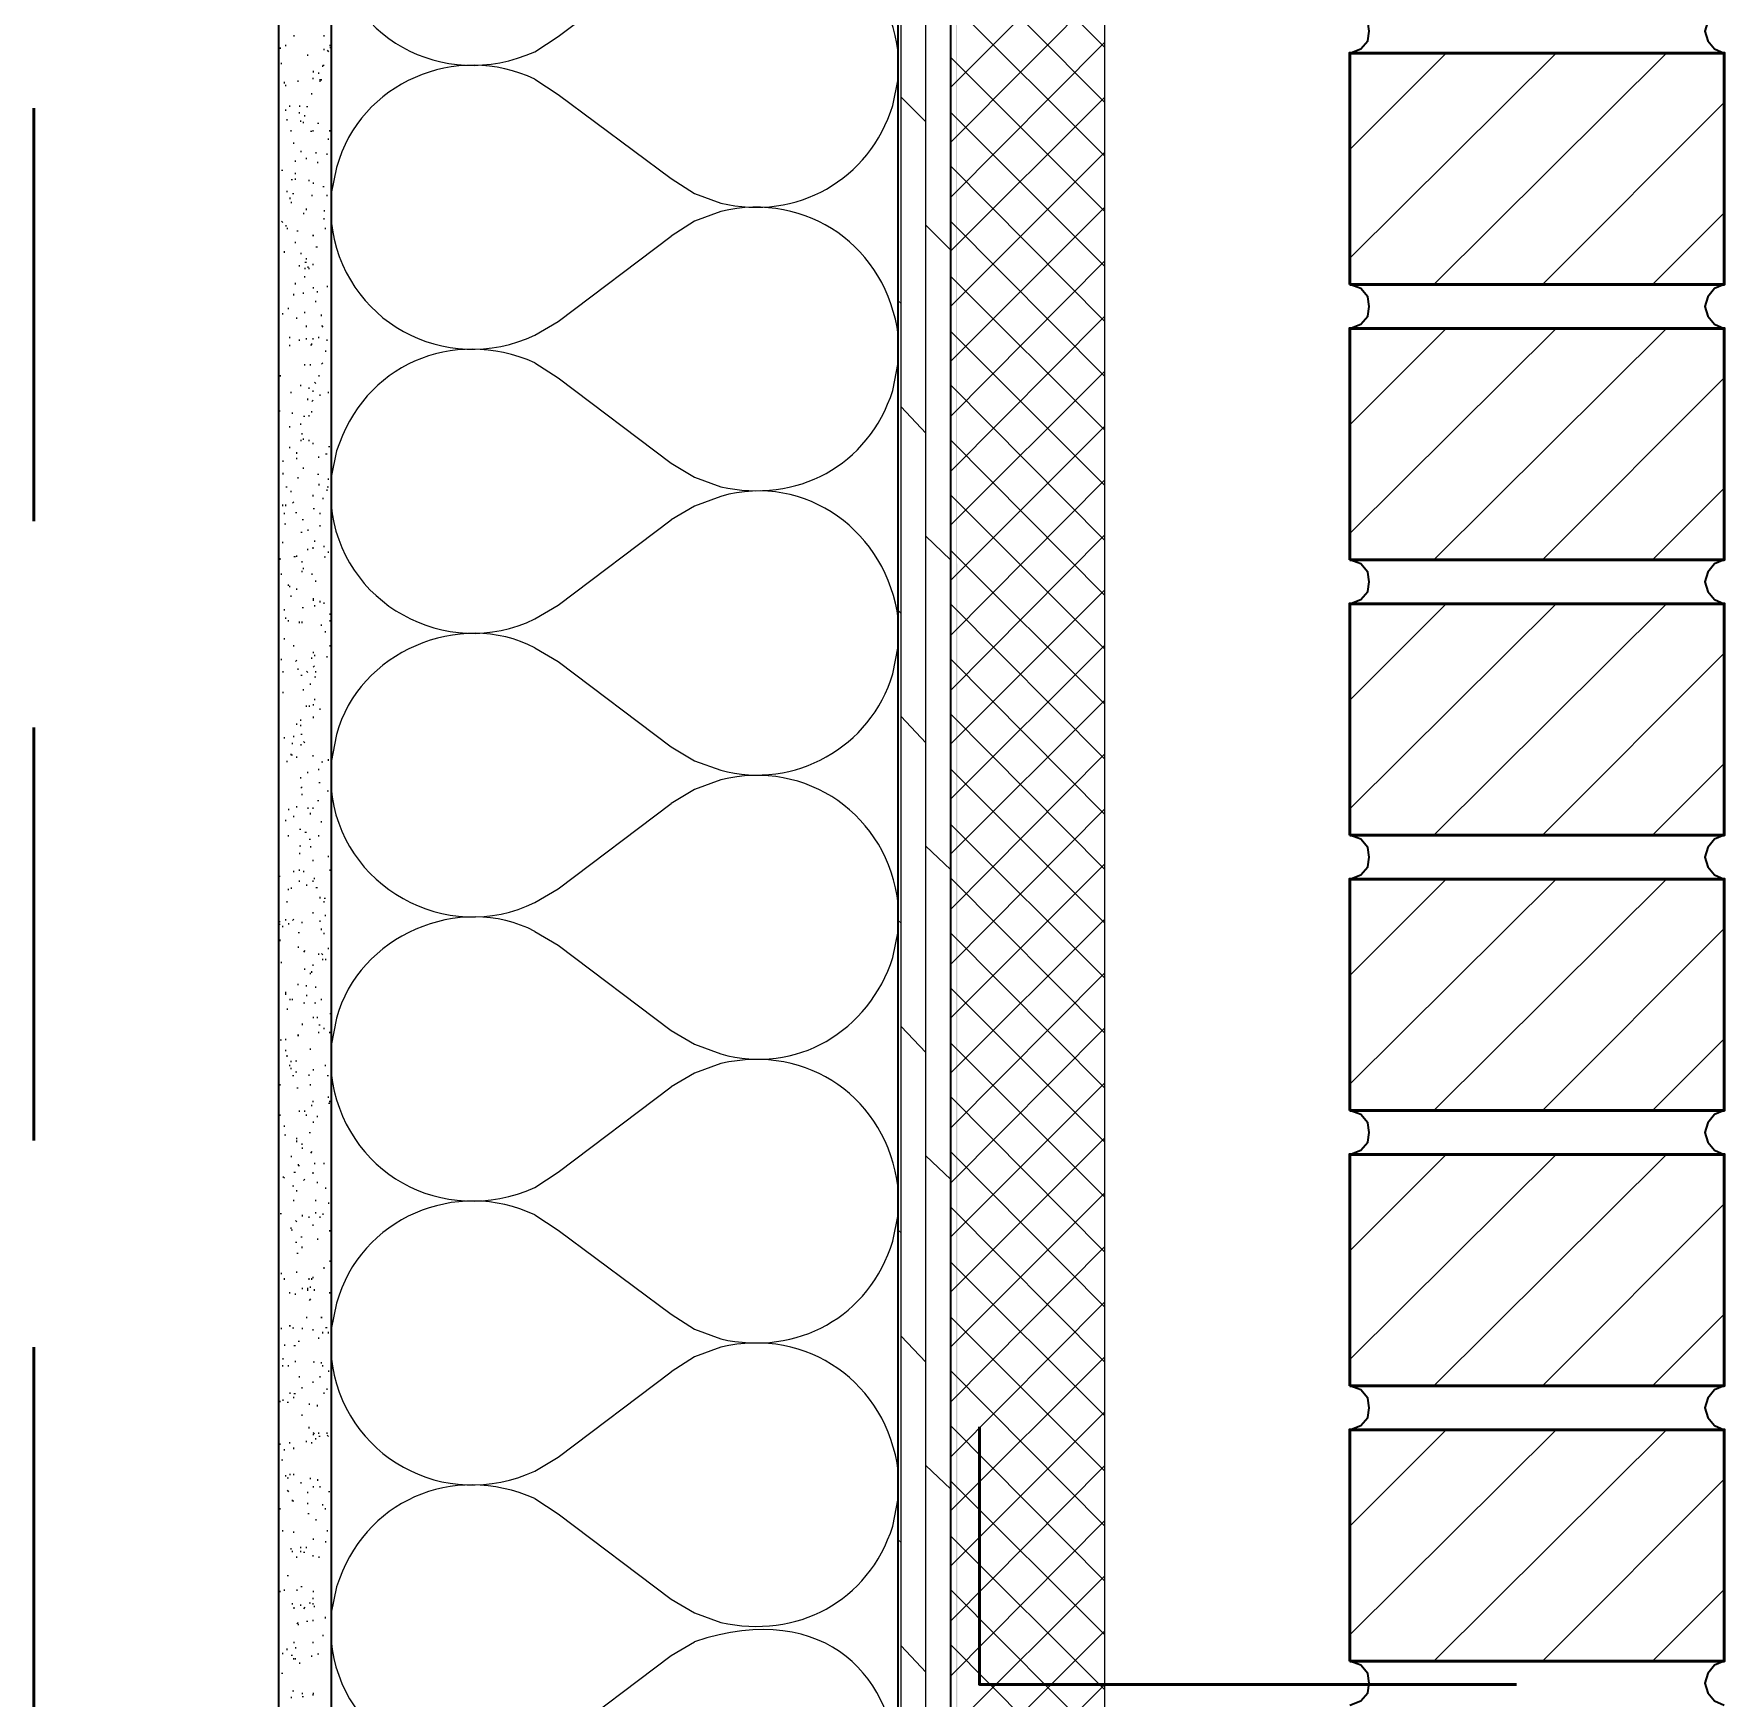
# Model space of a CAD drawing. Header units: inches. Extents: x 5 to 516, y -193 to 129.
# Drawn here: x 20.626 to 21.99, y -189.557 to -188.214 of the extents above; entities that cross this region are included whole.
import ezdxf

# ---------------------------------------------------------------- set-up
doc = ezdxf.new("R2010")
doc.units = ezdxf.units.IN
doc.header["$MEASUREMENT"] = 0
doc.layers.add('PDF7_Geometry', color=7, linetype='Continuous')
doc.layers.add('PDF7_Solid Fills', color=7, linetype='Continuous')

msp = doc.modelspace()

# ---------------------------------------------------------------- linework, layer by layer
at = {"layer": 'PDF7_Geometry', "lineweight": 35}
for points in [[(21.3235494, -190.8957844), (21.3235494, -184.8946728), (21.3657717, -184.8946728), (21.3657717, -190.8957844)], [(20.8235494, -190.8535622), (20.8235494, -184.9157836), (20.8657716, -184.9157836), (20.8657716, -190.8535622)]]:
    msp.add_lwpolyline(points, close=True, dxfattribs=at)
at = {"layer": 'PDF7_Geometry', "lineweight": 15}
for points in [[(21.3257738, -190.8957844), (21.3257738, -184.8946728)], [(21.3457707, -190.8957844), (21.3457707, -184.8946728)], [(21.4902161, -188.2246732), (21.3657717, -188.0991176)], [(21.3657722, -188.2568953), (21.4902167, -188.1324508)], [(21.0302179, -188.2280065), (21.0491068, -188.2157843), (21.1402179, -188.1468954)], [(21.4902161, -188.2691175), (21.3657717, -188.143562)], [(21.3657722, -188.3013396), (21.4902167, -188.175784)], [(21.4902161, -188.3124508), (21.3657717, -188.1880064)], [(20.8246616, -188.2246732), (20.8246616, -188.2257843)], [(20.8291058, -188.2235616), (20.8291058, -188.2224505)], [(20.8357745, -188.214673), (20.8357745, -188.2157842)], [(20.8602157, -188.2157841), (20.8602157, -188.214673)], [(20.86466, -188.2224505), (20.86466, -188.2235616)], [(20.86466, -188.2246732), (20.8657711, -188.2246732)], [(21.3657722, -188.3457845), (21.4902167, -188.2202289)], [(20.8257738, -188.2380066), (20.8257738, -188.2368955)], [(20.8468829, -188.2313402), (20.8468829, -188.2302291)], [(20.8602157, -188.2268953), (20.8602157, -188.2257842)], [(20.8624401, -188.2268953), (20.8635512, -188.2280065)], [(21.3191068, -188.2713395), (21.3235512, -188.2502284), (21.3235512, -188.2280062)], [(21.4902161, -188.3568951), (21.3657717, -188.2324507)], [(21.6879972, -188.3068949), (21.7657749, -188.2291171)], [(21.6879972, -188.3946731), (21.8546638, -188.2291175)], [(21.7557733, -188.4157839), (21.9435511, -188.2291172)], [(20.8279937, -188.2535621), (20.8279937, -188.2524509)], [(20.8391066, -188.252451), (20.8391066, -188.2513399)], [(20.8513272, -188.2435619), (20.8513272, -188.244673)], [(20.8513272, -188.2502283), (20.8513272, -188.2491172)], [(20.8557714, -188.245784), (20.8557714, -188.2446729)], [(20.8568836, -188.2513394), (20.8568836, -188.2502282)], [(20.8568836, -188.252451), (20.8568836, -188.2513399)], [(20.8579958, -188.2513394), (20.8579958, -188.2502282)], [(20.8602157, -188.2391176), (20.8591046, -188.2391176)], [(20.859108, -188.2402287), (20.859108, -188.2391176)], [(21.0302179, -188.2502284), (21.0491068, -188.2624506), (21.1402179, -188.3302284), (21.1591068, -188.3424507), (21.1802179, -188.3502284)], [(20.8291058, -188.2557842), (20.8291058, -188.2546731)], [(20.8502195, -188.2624511), (20.8502195, -188.26134)], [(21.3457707, -188.284673), (21.3257707, -188.264673)], [(21.3657722, -188.3891172), (21.4902167, -188.2646727)], [(20.8291058, -188.2757839), (20.8291058, -188.2746728)], [(20.8324379, -188.2724507), (20.8324379, -188.2713396)], [(20.8402188, -188.2713397), (20.8402188, -188.2724508)], [(20.8402188, -188.2780061), (20.8402188, -188.276895)], [(20.844663, -188.2802288), (20.844663, -188.2791177)], [(20.8468829, -188.2724507), (20.8457718, -188.2724507)], [(21.4902161, -188.40134), (21.3657717, -188.2768956)], [(21.8435509, -188.4157839), (21.9902176, -188.2691172)], [(20.830218, -188.283562), (20.830218, -188.2824509)], [(20.8335501, -188.2924511), (20.8335501, -188.2913399)], [(20.8413264, -188.284673), (20.8413264, -188.2835619)], [(20.8435508, -188.2857841), (20.8435508, -188.284673)], [(20.8502195, -188.2924511), (20.8491084, -188.2924511)], [(20.8513272, -188.2924511), (20.8513272, -188.2913399)], [(20.8546638, -188.2857841), (20.8557749, -188.2857841)], [(20.86466, -188.2924511), (20.86466, -188.2913399)], [(20.8357745, -188.3024507), (20.8357745, -188.3013395)], [(20.8635523, -188.2991175), (20.8635523, -188.2980063)], [(20.8368822, -188.3168956), (20.8368822, -188.3157845)], [(20.8413264, -188.3080065), (20.8413264, -188.3091177)], [(20.8457707, -188.3146735), (20.8457707, -188.3135624)], [(20.8535516, -188.3091176), (20.8535516, -188.3102287)], [(20.8546638, -188.3168956), (20.8546638, -188.3180068)], [(20.8624401, -188.3113397), (20.8624401, -188.3102286)], [(21.4902161, -188.4457838), (21.3657717, -188.3202283)], [(21.3657722, -188.4335621), (21.4902167, -188.3091176)], [(20.8257738, -188.323562), (20.8268849, -188.323562)], [(20.8346623, -188.3313395), (20.8335512, -188.3313395)], [(20.8368822, -188.3268952), (20.8368822, -188.3257841)], [(20.8368822, -188.3313395), (20.8368822, -188.3302284)], [(20.8479951, -188.3324506), (20.8479951, -188.3313395)], [(20.8513272, -188.3335616), (20.8513272, -188.3346727)], [(20.8702179, -188.3213395), (20.8657734, -188.3424507), (20.8657734, -188.3646729)], [(20.830218, -188.3413397), (20.830218, -188.3402285)], [(20.8324379, -188.3457845), (20.8324379, -188.3468956)], [(20.8346623, -188.3424513), (20.8357734, -188.3424513)], [(20.8502195, -188.3435624), (20.8502195, -188.3446735)], [(20.859108, -188.3368954), (20.8602191, -188.3368954)], [(20.8624401, -188.3446734), (20.8624401, -188.3435623)], [(20.8335501, -188.3491177), (20.8335501, -188.3502288)], [(20.8435508, -188.3580062), (20.8435508, -188.3591173)], [(20.8457707, -188.3557841), (20.8457707, -188.354673)], [(20.8602157, -188.3557841), (20.8602157, -188.3568952)], [(21.1802179, -188.3568954), (21.1591068, -188.3646731), (21.1402179, -188.3768954)], [(21.3657722, -188.4780064), (21.4902167, -188.353562)], [(21.9324407, -188.4157839), (21.9902185, -188.3580061)], [(20.8257738, -188.3646732), (20.8268849, -188.3657843)], [(20.8291058, -188.3680064), (20.8291058, -188.3691175)], [(20.830218, -188.3702291), (20.830218, -188.3713402)], [(20.8379944, -188.3724512), (20.8391055, -188.3724512)], [(20.8602157, -188.3635621), (20.8602157, -188.362451)], [(20.8613279, -188.3713401), (20.8613279, -188.370229)], [(21.3657722, -188.3880061), (21.3457722, -188.3680061)], [(21.4902161, -188.4902287), (21.3657717, -188.3646732)], [(20.8279937, -188.3902283), (20.8279937, -188.3891171)], [(20.8368822, -188.3824508), (20.8368822, -188.3813397)], [(20.8513272, -188.3757844), (20.8513272, -188.3768955)], [(20.8513272, -188.3768955), (20.8513272, -188.3757844)], [(20.8546638, -188.385784), (20.8535526, -188.385784)], [(21.0302179, -188.4568951), (21.0491068, -188.445784), (21.1402179, -188.3768951)], [(20.8402188, -188.40134), (20.8402188, -188.4002289)], [(20.8413264, -188.3902283), (20.8413264, -188.3913394)], [(20.8457707, -188.3980068), (20.8446596, -188.3980068)], [(20.844663, -188.4024511), (20.844663, -188.4035622)], [(20.8457707, -188.3957842), (20.8457707, -188.394673)], [(20.8468829, -188.40134), (20.8468829, -188.4024512)], [(20.8479951, -188.4035622), (20.8479951, -188.4024511)], [(20.8513272, -188.400229), (20.8513272, -188.3991179)], [(21.3657722, -188.5224508), (21.4902167, -188.3968952)], [(20.8368822, -188.4157839), (20.8368822, -188.4146728)], [(20.844663, -188.4102286), (20.844663, -188.4091175)], [(21.4902161, -188.533562), (21.3657717, -188.4091175)], [(20.8357745, -188.424673), (20.8357745, -188.4235619)], [(20.8435508, -188.4235619), (20.8435508, -188.4224508)], [(20.8513272, -188.418006), (20.8513272, -188.4191171)], [(20.8535516, -188.4302289), (20.8535516, -188.4291178)], [(20.8546638, -188.4224509), (20.8546638, -188.4213398)], [(20.8624401, -188.416895), (20.8624401, -188.4180061)], [(21.3257738, -188.43134), (21.3235516, -188.4291177)], [(20.826886, -188.4402285), (20.826886, -188.4391174)], [(20.8313302, -188.4357842), (20.8313302, -188.4346731)], [(20.8379944, -188.4435617), (20.8379944, -188.4424506)], [(20.844663, -188.4391174), (20.844663, -188.4380063)], [(20.8579958, -188.4413396), (20.8579958, -188.4402284)], [(21.3657722, -188.5668957), (21.4902167, -188.4413401)], [(20.8457707, -188.4502286), (20.8457707, -188.4491175)], [(20.8579958, -188.4491176), (20.8591069, -188.4502287)], [(21.3191068, -188.5013398), (21.3235512, -188.4791176), (21.3235512, -188.4568954)], [(21.4902161, -188.5780063), (21.3657717, -188.4535619)], [(21.6879972, -188.5291172), (21.7657749, -188.4513394)], [(21.6879972, -188.6168953), (21.8546638, -188.4513398)], [(21.7557733, -188.6380061), (21.9435511, -188.4513395)], [(20.8324379, -188.4591177), (20.8324379, -188.4580066)], [(20.8324379, -188.4657841), (20.8324379, -188.464673)], [(20.8402188, -188.4613399), (20.8402188, -188.4602288)], [(20.8457707, -188.4602288), (20.8457707, -188.4591177)], [(20.8491084, -188.4646731), (20.8502195, -188.4646731), (20.8502195, -188.463562)], [(20.8513272, -188.4602288), (20.8513272, -188.4591177)], [(20.8557714, -188.4591177), (20.8557714, -188.4580066)], [(20.8613279, -188.4691173), (20.8613279, -188.4702284)], [(20.8624401, -188.4613399), (20.8624401, -188.4602288)], [(20.844663, -188.4813402), (20.844663, -188.4802291)], [(20.8491073, -188.4813402), (20.8491073, -188.4802291)], [(20.859108, -188.4791175), (20.8579969, -188.4802286)], [(21.0302179, -188.4791176), (21.0491068, -188.4913398), (21.1402179, -188.5602287), (21.1591068, -188.5713398), (21.1802179, -188.5791176)], [(20.8246616, -188.4891177), (20.8246616, -188.4902288)], [(20.8413264, -188.4980062), (20.8413264, -188.4968951)], [(20.8524394, -188.494673), (20.8535505, -188.4957841)], [(20.8557714, -188.4891177), (20.8557714, -188.4902288)], [(21.4902161, -188.6224512), (21.3657717, -188.4968957)], [(21.3657722, -188.6102284), (21.4902167, -188.4857839)], [(21.8435509, -188.6380061), (21.9902176, -188.4913395)], [(20.8335501, -188.5035621), (20.8335501, -188.502451)], [(20.8468829, -188.509118), (20.8468829, -188.5080069)], [(20.8479951, -188.5002283), (20.8479951, -188.4991172)], [(20.8513272, -188.509118), (20.8502161, -188.5102291)], [(20.8513272, -188.502451), (20.8513272, -188.5013399)], [(20.8568836, -188.5057842), (20.8568836, -188.5046731)], [(20.8635523, -188.5035621), (20.8635523, -188.502451)], [(20.8246616, -188.5180065), (20.8235505, -188.5180065)], [(20.8346623, -188.5202286), (20.8346623, -188.5191175)], [(20.844663, -188.5224508), (20.8435519, -188.5224508)], [(20.8479951, -188.5224508), (20.8479951, -188.5213396)], [(20.8502195, -188.5191176), (20.8502195, -188.5180065)], [(21.3457707, -188.5357841), (21.3257707, -188.514673)], [(20.8324379, -188.5313399), (20.8324379, -188.5302287)], [(20.8413264, -188.5291172), (20.8413264, -188.528006)], [(20.8424386, -188.5368957), (20.8424386, -188.5357846)], [(21.3657722, -188.6546733), (21.4902167, -188.5302288)], [(20.8235494, -188.54134), (20.8235494, -188.5402289)], [(20.8324379, -188.5480064), (20.8324379, -188.5468953)], [(20.8379944, -188.5524507), (20.8379944, -188.5513396)], [(20.8413264, -188.54134), (20.8413264, -188.5424511)], [(20.8435508, -188.54134), (20.8435508, -188.5402289)], [(20.8479951, -188.5424511), (20.8479951, -188.54134)], [(20.8513272, -188.5446732), (20.8513272, -188.5435621)], [(20.8613279, -188.5524507), (20.862439, -188.5524507)], [(20.86466, -188.5468953), (20.8635488, -188.5468953)], [(20.8702179, -188.5502287), (20.8657734, -188.5713398), (20.8657734, -188.593562)], [(21.4902161, -188.666895), (21.3657717, -188.5413394)], [(20.826886, -188.5580066), (20.826886, -188.5591177)], [(20.8379944, -188.5568949), (20.8379944, -188.5557838)], [(20.8435508, -188.5646735), (20.8435508, -188.5635624)], [(20.8557714, -188.5557839), (20.8557714, -188.5546728)], [(20.826886, -188.5680067), (20.826886, -188.5691178)], [(20.8291058, -188.5791174), (20.830217, -188.5791174)], [(20.8391066, -188.572451), (20.8391066, -188.5713399)], [(20.8557714, -188.5691178), (20.8546603, -188.5691178)], [(20.8557714, -188.5768953), (20.8557714, -188.5780064)], [(20.8624401, -188.5791174), (20.8635512, -188.5791174)], [(20.8635523, -188.5735621), (20.8635523, -188.5724509)], [(21.3657722, -188.6991176), (21.4902167, -188.573562)], [(20.826886, -188.5946734), (20.826886, -188.5935623)], [(20.8291058, -188.5946734), (20.8291058, -188.5935623)], [(20.8335501, -188.5835617), (20.8335501, -188.5824505)], [(20.8357745, -188.5913397), (20.8346634, -188.5924508)], [(20.8513272, -188.5868954), (20.8513272, -188.5857843)], [(20.859108, -188.5880065), (20.859108, -188.5891176)], [(20.8624401, -188.5824506), (20.8624401, -188.5813395)], [(21.1802179, -188.5868957), (21.1591068, -188.5946734), (21.1402179, -188.6057846)], [(21.4902161, -188.7102288), (21.3657717, -188.5857844)], [(21.9324407, -188.6380061), (21.9902185, -188.5802284)], [(20.8279937, -188.6013398), (20.8279937, -188.6002287)], [(20.8379944, -188.6002288), (20.8368833, -188.6002288)], [(20.8435508, -188.6057841), (20.8424397, -188.6057841)], [(20.8524394, -188.5968956), (20.8513283, -188.5968956)], [(20.8568836, -188.6013398), (20.8568836, -188.6002287)], [(21.0302179, -188.6857843), (21.0491068, -188.6746732), (21.1402179, -188.6057843)], [(20.8279937, -188.6091173), (20.8291048, -188.6091173)], [(20.8413264, -188.6157843), (20.8424376, -188.6157843)], [(20.8468829, -188.6135621), (20.8468829, -188.6146732)], [(20.8568836, -188.6113394), (20.8568836, -188.6102283)], [(21.3657722, -188.6380061), (21.3457722, -188.6191173)], [(21.3657722, -188.7435619), (21.4902167, -188.6180064)], [(20.826886, -188.6246734), (20.826886, -188.6235622)], [(20.8379944, -188.635784), (20.8379944, -188.6346729)], [(20.8468829, -188.6302287), (20.8468829, -188.6291176)], [(20.8513272, -188.6291176), (20.8513272, -188.6280065)], [(20.8524394, -188.6224512), (20.8524394, -188.6235623)], [(20.8602157, -188.6280066), (20.8602157, -188.6268954)], [(20.8635523, -188.6324508), (20.8635523, -188.6313397)], [(21.4902161, -188.7546732), (21.3657717, -188.6302287)], [(20.8246616, -188.6380061), (20.8246616, -188.636895)], [(20.8368822, -188.635784), (20.8357711, -188.635784)], [(20.8424386, -188.6402283), (20.8424386, -188.6391172)], [(20.8424386, -188.6480069), (20.8424386, -188.6468958)], [(20.8435508, -188.6457842), (20.8435508, -188.6446731)], [(20.8602157, -188.635784), (20.8613268, -188.635784)], [(20.8257738, -188.650229), (20.8257738, -188.6491179)], [(20.8313302, -188.6591175), (20.8313302, -188.6580064)], [(20.8324379, -188.6602286), (20.8324379, -188.6591175)], [(20.8379944, -188.6624507), (20.8379944, -188.6613396)], [(20.8502195, -188.6491179), (20.8502195, -188.650229)], [(20.8535516, -188.6557843), (20.8535516, -188.6546732)], [(20.8335501, -188.6680061), (20.8335501, -188.6668949)], [(20.8513272, -188.6691176), (20.8513272, -188.6702288), (20.8513272, -188.6713399)], [(20.8524394, -188.674673), (20.8524394, -188.6757841)], [(20.8568836, -188.6724509), (20.8568836, -188.6713398)], [(20.8602157, -188.673562), (20.8602157, -188.6724508)], [(21.4902161, -188.7991175), (21.3657717, -188.6735619)], [(21.3657722, -188.7868958), (21.4902167, -188.6624513)], [(21.6879972, -188.7513394), (21.7657749, -188.6735616)], [(21.6879972, -188.8391176), (21.8546638, -188.673562)], [(21.7557733, -188.8602284), (21.9435511, -188.6735617)], [(20.8279937, -188.6791178), (20.8279937, -188.6780067)], [(20.8291058, -188.6857842), (20.8291058, -188.6846731)], [(20.8313302, -188.6880064), (20.8313302, -188.6868953)], [(20.8402188, -188.6891174), (20.8402188, -188.6880063)], [(20.8424386, -188.6891174), (20.8424386, -188.6880063)], [(20.8435508, -188.6768957), (20.8424397, -188.6768957)], [(20.86466, -188.68134), (20.86466, -188.6824511)], [(20.86466, -188.6868953), (20.86466, -188.6880064)], [(21.3257738, -188.68134), (21.3235516, -188.6791178)], [(20.8279937, -188.7024508), (20.8279937, -188.7013397)], [(20.8579958, -188.6913396), (20.8579958, -188.6902285)], [(20.8613279, -188.6968955), (20.8613279, -188.6957844)], [(20.8357745, -188.7080067), (20.8357745, -188.7068956)], [(20.8513272, -188.712451), (20.8513272, -188.7135621)], [(20.8524394, -188.7146731), (20.8524394, -188.7157842)], [(20.8624401, -188.7168952), (20.8624401, -188.7157841)], [(20.86466, -188.7068956), (20.86466, -188.7080067)], [(21.3657722, -188.8313395), (21.4902167, -188.7068951)], [(21.8435509, -188.8602284), (21.9902176, -188.7135617)], [(20.8257738, -188.7191174), (20.8257738, -188.7180062)], [(20.826886, -188.7280064), (20.826886, -188.7291176)], [(20.8379944, -188.7191174), (20.8368833, -188.7202285)], [(20.8391066, -188.7268954), (20.8391066, -188.7257843)], [(20.8457707, -188.7280064), (20.8468818, -188.7291176)], [(20.8502195, -188.7180063), (20.8502195, -188.7168952)], [(20.8524394, -188.7235616), (20.8513283, -188.7246727)], [(20.8535516, -188.7291175), (20.8535516, -188.7280064)], [(21.4902161, -188.8435624), (21.3657717, -188.7180068)], [(20.8424386, -188.7313402), (20.8413275, -188.7313402)], [(20.8435508, -188.7435619), (20.8435508, -188.7424508)], [(20.8491073, -188.7391177), (20.8491073, -188.7380066)], [(20.8524394, -188.7324513), (20.8535505, -188.7324513)], [(20.826886, -188.744673), (20.826886, -188.7457841)], [(20.8457707, -188.7568953), (20.8457707, -188.7557842)], [(20.8479951, -188.7557842), (20.8479951, -188.7568953)], [(20.8513272, -188.7546732), (20.8513272, -188.7557843)], [(20.8524394, -188.7502283), (20.8524394, -188.7513394)], [(21.3657722, -188.8757844), (21.4902167, -188.75134)], [(20.8379944, -188.7713397), (20.8379944, -188.7702286)], [(20.8413264, -188.7680065), (20.8413264, -188.7668954)], [(20.8513272, -188.7646733), (20.8513272, -188.7657844)], [(20.8568836, -188.759118), (20.8568836, -188.7580069)], [(21.3457707, -188.7857841), (21.3257707, -188.764673)], [(21.4902161, -188.8880062), (21.3657717, -188.7624506)], [(20.8279937, -188.7824509), (20.8279937, -188.7813398)], [(20.8357745, -188.7813399), (20.8357745, -188.7802288)], [(20.8413264, -188.7724508), (20.8413264, -188.7713397)], [(20.8424386, -188.7791172), (20.8413275, -188.7791172)], [(20.8435508, -188.7846731), (20.8446619, -188.7857842)], [(20.8702179, -188.7791179), (20.8657734, -188.8013401), (20.8657734, -188.8224512)], [(20.8346612, -188.7957843), (20.8335501, -188.7957843), (20.8335501, -188.7946732)], [(20.8346623, -188.7868958), (20.8346623, -188.7857847)], [(20.8379944, -188.7980064), (20.8379944, -188.7968953)], [(20.8413264, -188.7868958), (20.8413264, -188.7880069)], [(20.8513272, -188.7968954), (20.8513272, -188.7957843)], [(21.3657722, -188.9202288), (21.4902167, -188.7946732)], [(20.8235494, -188.8102287), (20.8235494, -188.8091176)], [(20.830218, -188.8013396), (20.830218, -188.8002285)], [(20.8468829, -188.8102287), (20.8468829, -188.8091176)], [(20.8557714, -188.8080066), (20.8557714, -188.8068955)], [(20.859108, -188.8013396), (20.8579969, -188.8013396)], [(20.8635523, -188.8002286), (20.8635523, -188.7991174)], [(21.4902161, -188.93134), (21.3657717, -188.8068955)], [(21.9324407, -188.8602284), (21.9902185, -188.8024506)], [(20.8413264, -188.8146735), (20.8413264, -188.8135624)], [(20.8424386, -188.8213399), (20.8413275, -188.8224511)], [(20.8568836, -188.8180067), (20.8557725, -188.8180067)], [(20.8624401, -188.8246731), (20.8635512, -188.8246731)], [(21.1802179, -188.8157843), (21.1591068, -188.8235621), (21.1402179, -188.8346732)], [(20.8313302, -188.8391176), (20.8313302, -188.8402287)], [(20.8379944, -188.8380065), (20.8379944, -188.8368954)], [(20.8424386, -188.8280063), (20.8424386, -188.8268952)], [(20.8468829, -188.8380065), (20.8468829, -188.8391176)], [(20.8513272, -188.8391176), (20.8513272, -188.8380065)], [(20.8546638, -188.8324506), (20.8557749, -188.8324506)], [(21.0302179, -188.9146735), (21.0491068, -188.9035624), (21.1402179, -188.8346735)], [(21.3657722, -188.9646731), (21.4902167, -188.8391175)], [(20.8291058, -188.8491177), (20.8291058, -188.8480066)], [(20.8357745, -188.8457845), (20.8357745, -188.8446734)], [(20.8491073, -188.8435624), (20.8491073, -188.8424513)], [(20.8579958, -188.8502288), (20.8579958, -188.8491177)], [(21.4902161, -188.9757843), (21.3657717, -188.8513399)], [(20.8313302, -188.8613395), (20.8313302, -188.8602283)], [(20.8413264, -188.8557841), (20.8402153, -188.8557841)], [(20.844663, -188.8580063), (20.8457741, -188.8580063)], [(20.8479951, -188.8635621), (20.8491062, -188.8635621)], [(20.8557714, -188.8613395), (20.8557714, -188.8602283)], [(20.8413264, -188.8691175), (20.8402153, -188.8691175)], [(20.8402188, -188.8746734), (20.8402188, -188.8757845)], [(20.8491073, -188.8691175), (20.8491073, -188.8702286)], [(20.8513272, -188.8813398), (20.8513272, -188.8802287)], [(20.8635523, -188.8780066), (20.8635523, -188.8768955)], [(21.3657722, -188.8880062), (21.3457722, -188.8691173)], [(20.8235494, -188.8935621), (20.8246605, -188.8935621)], [(20.8357745, -188.8902283), (20.8357745, -188.8891172)], [(20.8402188, -188.8891172), (20.8402188, -188.8880061)], [(20.8435508, -188.8891172), (20.8435508, -188.8902283)], [(20.86466, -188.8880062), (20.86466, -188.8891173)], [(21.3657722, -189.0080064), (21.4902167, -188.8835619)], [(20.8313302, -188.9046733), (20.8313302, -188.9035622)], [(20.8335501, -188.9024512), (20.8335501, -188.9035623)], [(20.8402188, -188.8980069), (20.8402188, -188.8968958)], [(20.8457707, -188.900229), (20.8457707, -188.9013401)], [(20.8513272, -188.8980069), (20.8513272, -188.8968958)], [(20.8524394, -188.8957842), (20.8524394, -188.8946731)], [(20.8535516, -188.9024512), (20.8546627, -188.9024512)], [(21.4902161, -189.0202287), (21.3657717, -188.8946731)], [(21.6879972, -188.9735616), (21.7657749, -188.8957839)], [(21.6879972, -189.0613398), (21.8546638, -188.8957842)], [(21.7557733, -189.0824506), (21.9435511, -188.8957839)], [(20.830218, -188.9146729), (20.830218, -188.9135618)], [(20.8568836, -188.9113397), (20.8568836, -188.9102286)], [(20.8602157, -188.9146729), (20.8602157, -188.9135618)], [(20.8613279, -188.9113397), (20.8602168, -188.9113397)], [(21.3191068, -188.9591176), (21.3235512, -188.9380065), (21.3235512, -188.9157843)], [(20.8246616, -188.9302289), (20.8235505, -188.9302289)], [(20.8246616, -188.9324511), (20.8235505, -188.9324511)], [(20.826886, -188.9346732), (20.826886, -188.9335621)], [(20.8291058, -188.9291179), (20.8291058, -188.9280068)], [(20.8313302, -188.93134), (20.8313302, -188.9324511)], [(20.8357745, -188.9280068), (20.8346634, -188.9291179)], [(20.8424386, -188.93134), (20.8424386, -188.9302289)], [(20.8513272, -188.923562), (20.8513272, -188.9224509)], [(20.8568836, -188.9302289), (20.8568836, -188.9291178)], [(20.8613279, -188.9257847), (20.8613279, -188.9246736)], [(21.3257738, -188.93134), (21.3235516, -188.9291178)], [(21.3657722, -189.0524507), (21.4902167, -188.9280063)], [(20.8246616, -188.9457839), (20.8246616, -188.9446727)], [(20.8402188, -188.9391175), (20.8391077, -188.9391175)], [(20.8579958, -188.9368953), (20.8579958, -188.9357842)], [(20.8602157, -188.9402285), (20.8602157, -188.9391174)], [(21.0302179, -188.9380065), (21.0491068, -188.9491176), (21.1402179, -189.0180065), (21.1591068, -189.0291176), (21.1802179, -189.0368954)], [(21.4902161, -189.0646736), (21.3657717, -188.939118)], [(21.8435509, -189.0824506), (21.9902176, -188.9357839)], [(20.8391066, -188.9502287), (20.8391066, -188.9513398)], [(20.844663, -188.9535624), (20.8435519, -188.9546736)], [(20.8557714, -188.9568956), (20.8557714, -188.9557845)], [(20.8579958, -188.9557846), (20.8591069, -188.9568957)], [(20.859108, -188.9613399), (20.859108, -188.9602288)], [(20.8613279, -188.9602288), (20.8613279, -188.96134)], [(20.8635523, -188.9524508), (20.8635523, -188.9513397)], [(20.8257738, -188.963562), (20.8257738, -188.9624509)], [(20.844663, -188.9691174), (20.844663, -188.9680063)], [(20.8491073, -188.9724506), (20.8491073, -188.9713395)], [(20.8502195, -188.9713395), (20.8502195, -188.9702284)], [(20.8513272, -188.9657842), (20.8513272, -188.9646731)], [(21.3657722, -189.0968956), (21.4902167, -188.97134)], [(20.8291058, -188.9880066), (20.8291058, -188.9868955)], [(20.8291058, -188.9891177), (20.8291058, -188.9880066)], [(20.8391066, -188.9813402), (20.8391066, -188.9802291)], [(20.8457707, -188.9824513), (20.8457707, -188.9813402)], [(20.8457707, -188.9891177), (20.8457707, -188.9902288)], [(20.8535516, -188.9835624), (20.8535516, -188.9824512)], [(21.4902161, -189.1080063), (21.3657717, -188.9835618)], [(20.830218, -189.0002284), (20.830218, -189.0013395)], [(20.8324379, -188.9924509), (20.8324379, -188.993562)], [(20.8346623, -188.993562), (20.8346623, -188.9924508)], [(20.8435508, -188.9957841), (20.8446619, -188.9957841)], [(20.8524394, -188.9957841), (20.8535505, -188.9957841)], [(20.8579958, -188.993562), (20.8579958, -188.9924508)], [(20.8424386, -189.0124512), (20.8424386, -189.0135623)], [(20.8513272, -189.0068953), (20.8513272, -189.0080064)], [(20.8546638, -189.0080064), (20.8546638, -189.0068953)], [(20.8568836, -189.0135623), (20.8557725, -189.0135623)], [(20.8602157, -189.0168955), (20.8602157, -189.0157844)], [(20.8657722, -189.0046732), (20.864661, -189.0046732)], [(20.8702179, -189.0080065), (20.8657734, -189.0302288), (20.8657734, -189.052451)], [(21.3457707, -189.0357842), (21.3257707, -189.014673)], [(21.3657722, -189.1413399), (21.4902167, -189.0157844)], [(20.8257738, -189.025784), (20.8246627, -189.025784)], [(20.8291058, -189.025784), (20.8291058, -189.0246729)], [(20.8557714, -189.0202287), (20.8557714, -189.0191176)], [(20.86466, -189.0202287), (20.86466, -189.0191176)], [(21.4902161, -189.1524512), (21.3657717, -189.0280067)], [(21.9324407, -189.0824506), (21.9902185, -189.0246728)], [(20.8291058, -189.0346731), (20.8291058, -189.033562)], [(20.830218, -189.0391179), (20.830218, -189.0380068)], [(20.8335501, -189.0435622), (20.8335501, -189.0424511)], [(20.8368822, -189.0424511), (20.8379933, -189.0424511)], [(20.8491073, -189.033562), (20.8491073, -189.0324509)], [(20.8324379, -189.0468954), (20.8324379, -189.0457843)], [(20.8335501, -189.0491175), (20.8335501, -189.0480064)], [(20.8357745, -189.0546728), (20.8346634, -189.0546728)], [(20.8368822, -189.0513396), (20.8379933, -189.0513396)], [(20.8479951, -189.0546728), (20.8479951, -189.0535617)], [(20.8513272, -189.0491175), (20.8513272, -189.0502286)], [(20.8613279, -189.0468954), (20.8613279, -189.0457843)], [(20.8635523, -189.0546728), (20.8624412, -189.0546728)], [(21.1802179, -189.0446729), (21.1591068, -189.0524507), (21.1402179, -189.0635618)], [(20.8246616, -189.0624509), (20.8246616, -189.0613398)], [(20.8391066, -189.0646736), (20.8379955, -189.0646736)], [(20.8491073, -189.0624509), (20.8491073, -189.0613398)], [(20.8635523, -189.072451), (20.8635523, -189.0713399)], [(21.0302179, -189.1446732), (21.0491068, -189.132451), (21.1402179, -189.0635621)], [(21.4902161, -189.1968955), (21.3657717, -189.0713399)], [(21.3657722, -189.1846732), (21.4902167, -189.0602288)], [(20.8402188, -189.0835617), (20.8402188, -189.0824506)], [(20.844663, -189.0835617), (20.844663, -189.0824506)], [(20.8502195, -189.0791174), (20.8502195, -189.0780063)], [(20.8513272, -189.0757842), (20.8513272, -189.0746731)], [(20.86466, -189.0768953), (20.8635488, -189.0768953)], [(20.86466, -189.0757842), (20.86466, -189.0746731)], [(20.8246616, -189.0868955), (20.8246616, -189.0857843)], [(20.8279937, -189.0957845), (20.8279937, -189.0946734)], [(20.8457707, -189.0868955), (20.8457707, -189.0857843)], [(20.8513272, -189.0913397), (20.8513272, -189.0924508)], [(20.8546638, -189.0880065), (20.8546638, -189.0868954)], [(20.8291058, -189.1024509), (20.8279947, -189.1024509)], [(20.8379944, -189.1057841), (20.8379944, -189.104673)], [(20.8379944, -189.1080063), (20.8379944, -189.1068952)], [(20.8424386, -189.1102284), (20.8424386, -189.1091173)], [(20.8479951, -189.1002288), (20.8491062, -189.1002288)], [(21.3657722, -189.2291176), (21.4902167, -189.1046731)], [(20.8335501, -189.1191175), (20.8335501, -189.1202286)], [(20.8391066, -189.1257845), (20.8391066, -189.1268956)], [(20.8424386, -189.1124505), (20.8424386, -189.1135616)], [(20.8502195, -189.1157843), (20.8491084, -189.1168954)], [(20.8524394, -189.1246734), (20.8524394, -189.1257845)], [(20.8602157, -189.1257845), (20.8602157, -189.1246733)], [(21.3657722, -189.1380062), (21.3457722, -189.1191173)], [(21.4902161, -189.2413398), (21.3657717, -189.1157843)], [(21.6879972, -189.1957839), (21.7657749, -189.1180061)], [(21.6879972, -189.283562), (21.8546638, -189.1180065)], [(21.7557733, -189.3046729), (21.9435511, -189.1180062)], [(20.826886, -189.1357841), (20.8279971, -189.1368952)], [(20.8357745, -189.1324509), (20.8368856, -189.1324509)], [(20.8391066, -189.1268955), (20.8402177, -189.1268955)], [(20.844663, -189.1380062), (20.8435519, -189.1391173)], [(20.8513272, -189.1335619), (20.8513272, -189.1324508)], [(20.8357745, -189.1435621), (20.8346634, -189.1435621)], [(20.8379944, -189.1480069), (20.8379944, -189.1468958)], [(20.8546638, -189.1413399), (20.8546638, -189.1402288)], [(20.8613279, -189.1446731), (20.8613279, -189.1457843)], [(21.3191068, -189.1880063), (21.3235512, -189.1668952), (21.3235512, -189.1446729)], [(21.3657722, -189.2735619), (21.4902167, -189.1491174)], [(20.8246616, -189.165784), (20.8257727, -189.165784)], [(20.8357745, -189.1557844), (20.8357745, -189.1546733)], [(20.8535516, -189.1557844), (20.8535516, -189.1546733)], [(20.8535516, -189.165784), (20.8535516, -189.1646729)], [(20.859108, -189.165784), (20.859108, -189.1668951)], [(20.8635523, -189.1568954), (20.8635523, -189.1580065)], [(21.4902161, -189.2857842), (21.3657717, -189.1602286)], [(21.8435509, -189.3046729), (21.9902176, -189.1580062)], [(20.8335501, -189.1780068), (20.8335501, -189.1768957)], [(20.8346623, -189.1791179), (20.8335512, -189.1791179)], [(20.8368822, -189.1713399), (20.8379933, -189.172451)], [(20.8424386, -189.166895), (20.8424386, -189.1680061)], [(20.8479951, -189.1691177), (20.8479951, -189.1680066)], [(20.8513272, -189.1757847), (20.8513272, -189.1746736)], [(20.8568836, -189.1691177), (20.8568836, -189.1680066)], [(20.86466, -189.180229), (20.86466, -189.1791178)], [(21.0302179, -189.1668952), (21.0491068, -189.1791174), (21.1402179, -189.2468952), (21.1591068, -189.2591174), (21.1802179, -189.2668952)], [(21.3257738, -189.18134), (21.3235516, -189.1791178)], [(20.8379944, -189.1891175), (20.8368833, -189.1891175)], [(20.8424386, -189.1846732), (20.8413275, -189.1846732)], [(20.8424386, -189.1935617), (20.8424386, -189.1924506)], [(20.8546638, -189.1857843), (20.8546638, -189.1868954)], [(21.3657722, -189.3180068), (21.4902167, -189.1924512)], [(20.8391066, -189.1980066), (20.8379955, -189.1980066)], [(20.86466, -189.2035625), (20.86466, -189.2046736)], [(21.4902161, -189.3291174), (21.3657717, -189.204673)], [(20.8257738, -189.2146731), (20.8257738, -189.213562)], [(20.8279937, -189.2191174), (20.8279937, -189.2180063)], [(20.8379944, -189.2135621), (20.8379944, -189.212451)], [(20.8479951, -189.2191174), (20.8479951, -189.2180063)], [(20.8502195, -189.2191174), (20.8502195, -189.2180063)], [(20.8513272, -189.2180063), (20.8513272, -189.2168952)], [(20.8602157, -189.2102289), (20.8602157, -189.2091178)], [(20.8324379, -189.2302286), (20.8324379, -189.2291175)], [(20.8368822, -189.2313402), (20.8368822, -189.2302291)], [(20.8424386, -189.2257844), (20.8424386, -189.2268955)], [(20.8468829, -189.2268954), (20.8468829, -189.2257843)], [(20.8468829, -189.2280065), (20.8468829, -189.2268954)], [(20.8491073, -189.2346734), (20.8479962, -189.2357846)], [(20.8491073, -189.2257844), (20.8491073, -189.2246732)], [(20.8524394, -189.2280065), (20.8524394, -189.2268954)], [(20.86466, -189.2302286), (20.86466, -189.2291175)], [(20.8702179, -189.2380063), (20.8657734, -189.2591174), (20.8657734, -189.2813396)], [(21.3657722, -189.3624506), (21.4902167, -189.236895)], [(21.9324407, -189.3046729), (21.9902185, -189.2468951)], [(20.8257738, -189.259118), (20.8257738, -189.2580069)], [(20.8324379, -189.2568953), (20.8324379, -189.2557842)], [(20.8324379, -189.2557843), (20.8324379, -189.2568954)], [(20.8346623, -189.2580064), (20.8357734, -189.2580064)], [(20.8424386, -189.2580064), (20.8424386, -189.2591175)], [(20.8457707, -189.2491173), (20.8457707, -189.2502284)], [(20.8513272, -189.2602291), (20.8513272, -189.259118)], [(20.8579958, -189.2491173), (20.8579958, -189.2502284)], [(20.8579958, -189.2502284), (20.8579958, -189.2491173)], [(20.859108, -189.2624512), (20.859108, -189.2613401)], [(20.8624401, -189.2580064), (20.861329, -189.2580064)], [(20.8635523, -189.2624512), (20.8635523, -189.2613401)], [(21.4902161, -189.3735623), (21.3657717, -189.2491179)], [(20.8279937, -189.2713398), (20.8279937, -189.2724509)], [(20.8368822, -189.2724508), (20.8357711, -189.2724508)], [(20.8402188, -189.2691176), (20.8391077, -189.2691176)], [(20.8557714, -189.2668955), (20.8557714, -189.2657844)], [(21.1802179, -189.2735621), (21.1591068, -189.2813399), (21.1402179, -189.2935621)], [(21.3457707, -189.2857842), (21.3257707, -189.2646731)], [(20.826886, -189.282451), (20.826886, -189.2835621)], [(20.826886, -189.2891179), (20.826886, -189.2880068)], [(20.8313302, -189.2891179), (20.8313302, -189.2880068)], [(20.8368822, -189.2857842), (20.8368822, -189.2846731)], [(20.8524394, -189.2857842), (20.8513283, -189.2857842)], [(20.8579958, -189.2868958), (20.8579958, -189.2857847)], [(20.859108, -189.2891179), (20.859108, -189.2880068)], [(21.3657722, -189.4057844), (21.4902167, -189.2813399)], [(20.8402188, -189.2980065), (20.8402188, -189.2968954)], [(20.8513272, -189.3024507), (20.8513272, -189.3013396)], [(20.8568836, -189.2980065), (20.8568836, -189.2968954)], [(20.8635523, -189.2924511), (20.8635523, -189.2935622)], [(21.0302179, -189.3735618), (21.0491068, -189.3624507), (21.1402179, -189.2935618)], [(21.4902161, -189.4180061), (21.3657717, -189.2924506)], [(20.8246616, -189.3180068), (20.8246616, -189.3168957)], [(20.826886, -189.3157847), (20.826886, -189.3168958)], [(20.8324379, -189.3102288), (20.8324379, -189.3113399)], [(20.8368822, -189.3113398), (20.8357711, -189.3113398)], [(20.8357745, -189.3146736), (20.8357745, -189.3135625)], [(20.8424386, -189.306895), (20.8424386, -189.3057839)], [(20.8602157, -189.3113398), (20.8602157, -189.3102287)], [(20.8624401, -189.3080066), (20.8624401, -189.3068955)], [(20.830218, -189.3180068), (20.8313292, -189.3180068)], [(20.8424386, -189.3291174), (20.8424386, -189.3280063)], [(20.8479951, -189.3191179), (20.8479951, -189.320229)], [(20.8546638, -189.32134), (20.8546638, -189.3202289)], [(21.3657722, -189.4502287), (21.4902167, -189.3257843)], [(20.8479951, -189.3391176), (20.8479951, -189.3380065)], [(20.8513272, -189.3424514), (20.8524383, -189.3435625)], [(20.8513272, -189.3435624), (20.8513272, -189.3446735)], [(20.8557714, -189.3435624), (20.8557714, -189.3424513)], [(20.8624401, -189.3435624), (20.8624401, -189.3424513)], [(21.4902161, -189.462451), (21.3657717, -189.3368955)], [(21.6879972, -189.4180061), (21.7657749, -189.3402283)], [(21.6879972, -189.5057843), (21.8546638, -189.3402287)], [(21.7557733, -189.5268954), (21.9435511, -189.3402287)], [(20.8246616, -189.352451), (20.8246616, -189.3513399)], [(20.8279937, -189.3568952), (20.8279937, -189.3557841)], [(20.8324379, -189.3513399), (20.8324379, -189.3502288)], [(20.8357745, -189.3557842), (20.8357745, -189.354673)], [(20.8457707, -189.3502288), (20.8457707, -189.3491177)], [(20.8502195, -189.3513399), (20.8502195, -189.3502288)], [(20.8535516, -189.3480067), (20.8535516, -189.3468956)], [(20.8568836, -189.3457846), (20.8557725, -189.3457846)], [(20.8624401, -189.3446735), (20.8635512, -189.3457846)], [(20.826886, -189.3646733), (20.8257749, -189.3646733)], [(21.3657722, -189.3880062), (21.3457722, -189.3691173)], [(21.3657722, -189.4946731), (21.4902167, -189.3691175)], [(20.8291058, -189.3780066), (20.8291058, -189.3768955)], [(20.830218, -189.3791177), (20.8313292, -189.3791177)], [(20.8324379, -189.3757845), (20.8324379, -189.3768956)], [(20.8357745, -189.3768955), (20.8357745, -189.3757844)], [(20.8413264, -189.3824509), (20.8413264, -189.383562)], [(20.8491073, -189.3802287), (20.8491073, -189.3791176)], [(20.8546638, -189.3802287), (20.8546638, -189.3813399)], [(21.3191068, -189.4180065), (21.3235512, -189.3957843), (21.3235512, -189.3735621)], [(21.4902161, -189.5057843), (21.3657717, -189.3813398)], [(21.8435509, -189.5268954), (21.9902176, -189.3802287)], [(20.830218, -189.3891173), (20.8313292, -189.3902284)], [(20.8346623, -189.3980069), (20.8346623, -189.3968958)], [(20.8357745, -189.3980069), (20.8346634, -189.3980069)], [(20.8468829, -189.39134), (20.8468829, -189.3902289)], [(20.8513272, -189.3857841), (20.8513272, -189.3868952)], [(20.8568836, -189.3868951), (20.8568836, -189.385784)], [(20.86466, -189.3902283), (20.8635488, -189.3902283)], [(21.0302179, -189.3957843), (21.0491068, -189.4080065), (21.1402179, -189.4768954), (21.1591068, -189.4880066), (21.1802179, -189.4957843)], [(20.8246616, -189.4046733), (20.8246616, -189.4035622)], [(20.8468829, -189.4002291), (20.8468829, -189.3991179)], [(20.8479951, -189.4080065), (20.846884, -189.4080065)], [(20.8535516, -189.4124508), (20.8535516, -189.4135619)], [(20.859108, -189.4013401), (20.859108, -189.400229)], [(20.8613279, -189.4046733), (20.8613279, -189.4035622)], [(20.826886, -189.4224509), (20.826886, -189.4213398)], [(20.8357745, -189.423562), (20.8357745, -189.4224509)], [(20.8624401, -189.4213399), (20.8624401, -189.422451)], [(21.4902161, -189.5502286), (21.3657717, -189.4257842)], [(21.3657722, -189.5391177), (21.4902167, -189.4135621)], [(20.8335501, -189.4368954), (20.8335501, -189.4357843)], [(20.8346623, -189.4391175), (20.8346623, -189.4380064)], [(20.8413264, -189.4357843), (20.8413264, -189.4346732)], [(20.8413264, -189.4391175), (20.8413264, -189.4380064)], [(20.8435508, -189.4391175), (20.8446619, -189.4391175)], [(20.8457707, -189.4357843), (20.8457707, -189.4346732)], [(20.8513272, -189.4280068), (20.8513272, -189.429118)], [(20.8613279, -189.430229), (20.8613279, -189.4313401)], [(21.3257738, -189.43134), (21.3235516, -189.4291178)], [(20.8379944, -189.4435618), (20.8379944, -189.4424507)], [(20.8513272, -189.4424507), (20.8513272, -189.4413396)], [(20.8557714, -189.4424507), (20.8557714, -189.4435618)], [(20.8313302, -189.4580065), (20.8302191, -189.4580065)], [(20.8424386, -189.4668953), (20.8413275, -189.4668953)], [(20.8702179, -189.4668954), (20.8657734, -189.4880066), (20.8657734, -189.5102288)], [(21.3657722, -189.5824509), (21.4902167, -189.4580065)], [(20.8246616, -189.4713398), (20.8246616, -189.4702287)], [(20.8279937, -189.4702288), (20.8279937, -189.4691177)], [(20.8346623, -189.48134), (20.8346623, -189.4802289)], [(20.8379944, -189.4691177), (20.8379944, -189.4702288)], [(20.8491073, -189.4802286), (20.8479962, -189.4802286)], [(20.8513272, -189.4702288), (20.8513272, -189.4713399)], [(20.8513272, -189.4768954), (20.8513272, -189.4757843)], [(20.8513272, -189.48134), (20.8513272, -189.4802289)], [(21.4902161, -189.5946732), (21.3657717, -189.4691177)], [(21.9324407, -189.5268954), (21.9902185, -189.4691176)], [(20.8357745, -189.4835621), (20.8357745, -189.4846732)], [(20.8413264, -189.4824511), (20.8413264, -189.4813399)], [(20.844663, -189.4835621), (20.8435519, -189.4846732)], [(20.8513272, -189.4946731), (20.8513272, -189.4935619)], [(20.8524394, -189.4835621), (20.8524394, -189.482451)], [(20.8613279, -189.4924509), (20.8613279, -189.4913398)], [(20.8391066, -189.4957844), (20.8379955, -189.4968955)], [(20.8391066, -189.4968955), (20.8391066, -189.4980066)], [(20.8457707, -189.4946731), (20.8468818, -189.4946731)], [(20.859108, -189.5057843), (20.859108, -189.5068954)], [(21.3657722, -189.6268956), (21.4902167, -189.5024511)], [(20.826886, -189.5213398), (20.826886, -189.5202287)], [(20.830218, -189.5180066), (20.830218, -189.5168955)], [(20.8357745, -189.5113399), (20.8357745, -189.512451)], [(20.8368822, -189.5157844), (20.8368822, -189.5168956)], [(20.8513272, -189.512451), (20.8513272, -189.5113399)], [(20.8557714, -189.5213398), (20.8546603, -189.5213398)], [(21.0302179, -189.602451), (21.0491068, -189.5913399), (21.1402179, -189.522451), (21.1591068, -189.5113399)], [(21.3457707, -189.5357842), (21.3257707, -189.5146731)], [(21.4902161, -189.6391176), (21.3657717, -189.513562)], [(20.8346623, -189.5224508), (20.8335512, -189.5224508)], [(20.8357745, -189.5257843), (20.8357745, -189.5246732)], [(20.8368822, -189.5257843), (20.8368822, -189.5246732)], [(20.8402188, -189.5280065), (20.8402188, -189.5291176)], [(20.8502195, -189.5235622), (20.8502195, -189.5224511)], [(20.826886, -189.5368955), (20.8257749, -189.5368955)], [(21.3657722, -189.6713399), (21.4902167, -189.5457843)], [(20.8335501, -189.5557842), (20.8335501, -189.5568953)], [(20.8357745, -189.55134), (20.8346634, -189.55134)], [(20.8424386, -189.552451), (20.8424386, -189.5535621)], [(20.8435508, -189.5557842), (20.8424397, -189.5557842)], [(20.8513272, -189.552451), (20.8513272, -189.5535621)], [(20.8513272, -189.5546732), (20.8513272, -189.5535621)]]:
    msp.add_lwpolyline(points, dxfattribs=at)
for points in [[(21.4902161, -190.8957844), (21.4902161, -185.186895), (21.3657717, -185.186895), (21.3657717, -190.8957844)], [(20.8391066, -189.0213397), (20.8391066, -189.0224508)]]:
    msp.add_lwpolyline(points, close=True, dxfattribs=at)
at = {"layer": 'PDF7_Geometry', "lineweight": 35}
for points in [[(21.6879972, -188.2291175), (21.696886, -188.2257841), (21.7024416, -188.2191175), (21.7035527, -188.2113397), (21.7024416, -188.2035619), (21.696886, -188.1968952), (21.6879972, -188.1935619)], [(21.9902161, -188.1935617), (21.9824384, -188.196895), (21.9768828, -188.2035617), (21.9746606, -188.2113394), (21.9768828, -188.2191172), (21.9824384, -188.2257839), (21.9902161, -188.2291172)], [(21.6879972, -188.4513397), (21.696886, -188.4480064), (21.7024416, -188.4413397), (21.7035527, -188.4335619), (21.7024416, -188.4257842), (21.696886, -188.4191175), (21.6879972, -188.4157842)], [(21.9902161, -188.4157839), (21.9824384, -188.4191172), (21.9768828, -188.4257839), (21.9746606, -188.4335617), (21.9768828, -188.4413395), (21.9824384, -188.4480061), (21.9902161, -188.4513395)], [(21.6879972, -188.673562), (21.696886, -188.6702286), (21.7024416, -188.663562), (21.7035527, -188.6557842), (21.7024416, -188.6480064), (21.696886, -188.6413397), (21.6879972, -188.6380064)], [(21.9902161, -188.6380061), (21.9824384, -188.6413395), (21.9768828, -188.6480061), (21.9746606, -188.6557839), (21.9768828, -188.6635617), (21.9824384, -188.6702284), (21.9902161, -188.6735617)], [(21.6879972, -188.8957842), (21.696886, -188.8924509), (21.7024416, -188.8857842), (21.7035527, -188.8780064), (21.7024416, -188.8702286), (21.696886, -188.863562), (21.6879972, -188.8602286)], [(21.9902161, -188.8602284), (21.9824384, -188.8635617), (21.9768828, -188.8702284), (21.9746606, -188.8780062), (21.9768828, -188.8857839), (21.9824384, -188.8924506), (21.9902161, -188.8957839)], [(21.6879972, -189.1180064), (21.696886, -189.1146731), (21.7024416, -189.1080064), (21.7035527, -189.1002287), (21.7024416, -189.0924509), (21.696886, -189.0857842), (21.6879972, -189.0824509)], [(21.9902161, -189.0824506), (21.9824384, -189.085784), (21.9768828, -189.0924506), (21.9746606, -189.1002284), (21.9768828, -189.1080062), (21.9824384, -189.1146728), (21.9902161, -189.1180062)], [(21.6879972, -189.3402287), (21.696886, -189.3368953), (21.7024416, -189.3302287), (21.7035527, -189.3224509), (21.7024416, -189.3146731), (21.696886, -189.3080064), (21.6879972, -189.3046731)], [(21.9902161, -189.3046729), (21.9824384, -189.3080062), (21.9768828, -189.3146729), (21.9746606, -189.3224506), (21.9768828, -189.3302284), (21.9824384, -189.3368951), (21.9902161, -189.3402284)], [(21.6879972, -189.5624509), (21.696886, -189.5591176), (21.7024416, -189.5524509), (21.7035527, -189.5446731), (21.7024416, -189.5368954), (21.696886, -189.5302287), (21.6879972, -189.5268954)], [(21.9902161, -189.5268954), (21.9824384, -189.5302287), (21.9768828, -189.5368954), (21.9746606, -189.5446732), (21.9768828, -189.5524509), (21.9824384, -189.5591176), (21.9902161, -189.5624509)]]:
    msp.add_lwpolyline(points, dxfattribs=at)
at = {"layer": 'PDF7_Geometry', "lineweight": 50}
for points in [[(21.6879972, -188.4157842), (21.6879972, -188.2291175), (21.9902194, -188.2291175), (21.9902194, -188.4157842)], [(21.6879972, -188.6380064), (21.6879972, -188.4513397), (21.9902194, -188.4513397), (21.9902194, -188.6380064)], [(21.6879972, -188.8602286), (21.6879972, -188.673562), (21.9902194, -188.673562), (21.9902194, -188.8602286)], [(21.6879972, -189.0824509), (21.6879972, -188.8957842), (21.9902194, -188.8957842), (21.9902194, -189.0824509)], [(21.6879972, -189.3046731), (21.6879972, -189.1180064), (21.9902194, -189.1180064), (21.9902194, -189.3046731)], [(21.6879972, -189.5268954), (21.6879972, -189.3402287), (21.9902194, -189.3402287), (21.9902194, -189.5268954)]]:
    msp.add_lwpolyline(points, close=True, dxfattribs=at)
for points in [[(20.6257729, -188.6068952), (20.6257729, -188.2735618)], [(20.6257729, -189.1068952), (20.6257729, -188.7735618)], [(20.6257729, -189.6068955), (20.6257729, -189.2735622)], [(21.8224418, -189.5457844), (21.3891084, -189.5457844), (21.3891084, -189.3380066)]]:
    msp.add_lwpolyline(points, dxfattribs=at)
at = {"layer": 'PDF7_Geometry', "lineweight": 15}
msp.add_lwpolyline([(21.0302179, -188.7091179), (21.0491068, -188.720229), (21.1402179, -188.7891179), (21.1591068, -188.800229), (21.1802179, -188.8080068, 0.404407586), (21.3191068, -188.730229), (21.3235512, -188.7080068), (21.3235512, -188.6857846)], format="xyb", dxfattribs=at)
for points in [[(21.3235512, -188.2280062), (21.3141253, -188.1560062), (21.2509586, -188.1118951), (21.1802179, -188.1280062)], [(20.8657734, -188.1357842), (20.8751253, -188.2157657), (20.955329, -188.2613028), (21.0302179, -188.2280065)], [(21.0302179, -188.2502284), (20.9669957, -188.2200062), (20.8889401, -188.2527655), (20.8702179, -188.3213395)], [(21.1802179, -188.3502284), (21.2415327, -188.3646729), (21.3003105, -188.3316914), (21.3191068, -188.2713395)], [(21.3235512, -188.4568954), (21.3143846, -188.3857472), (21.2503105, -188.3404509), (21.1802179, -188.3568954)], [(20.8657734, -188.3646729), (20.8745327, -188.4456914), (20.9577179, -188.4905433), (21.0302179, -188.4568951)], [(21.0302179, -188.4791176), (20.9631808, -188.4497657), (20.8918475, -188.4811546), (20.8702179, -188.5502287)], [(21.1802179, -188.5791176), (21.2413475, -188.5926731), (21.2994772, -188.5627102), (21.3191068, -188.5013398)], [(21.3235512, -188.6857846), (21.3146623, -188.6161179), (21.2492364, -188.5671734), (21.1802179, -188.5868957)], [(20.8657734, -188.593562), (20.8724956, -188.672988), (20.9590327, -188.7208954), (21.0302179, -188.6857843)], [(21.0302179, -188.7091179), (20.9697919, -188.6775623), (20.8874586, -188.712766), (20.8702179, -188.7791179)], [(21.3235512, -188.9157843), (21.3155142, -188.844488), (21.2494216, -188.7983028), (21.1802179, -188.8157843)], [(20.8657734, -188.8224512), (20.8724956, -188.9018772), (20.9590327, -188.9497846), (21.0302179, -188.9146735)], [(21.0302179, -188.9380065), (20.9697919, -188.906451), (20.8874586, -188.9416547), (20.8702179, -189.0080065)], [(21.1802179, -189.0368954), (21.2409401, -189.0542102), (21.3001068, -189.0186362), (21.3191068, -188.9591176)], [(21.3235512, -189.1446729), (21.3141253, -189.0726729), (21.2509586, -189.0285618), (21.1802179, -189.0446729)], [(20.8657734, -189.052451), (20.8751253, -189.1324325), (20.955329, -189.1779695), (21.0302179, -189.1446732)], [(21.0302179, -189.1668952), (20.9669957, -189.1366729), (20.8889401, -189.1694322), (20.8702179, -189.2380063)], [(21.1802179, -189.2668952), (21.2418846, -189.2809507), (21.300329, -189.2492655), (21.3191068, -189.1880063)], [(21.3235512, -189.3735621), (21.3143846, -189.3024139), (21.2503105, -189.2571176), (21.1802179, -189.2735621)], [(20.8657734, -189.2813396), (20.8745327, -189.3623581), (20.9577179, -189.40721), (21.0302179, -189.3735618)], [(21.0302179, -189.3957843), (20.9631808, -189.3664325), (20.8918475, -189.3978214), (20.8702179, -189.4668954)], [(21.1802179, -189.4957843), (21.2413475, -189.5093399), (21.2994772, -189.4793769), (21.3191068, -189.4180065)], [(21.1591068, -189.7168955), (21.3765512, -189.7890066), (21.3765512, -189.4392288), (21.1591068, -189.5113399)], [(20.8657734, -189.5102288), (20.8724956, -189.5896547), (20.9590327, -189.6375621), (21.0302179, -189.602451)]]:
    msp.add_open_spline(points, degree=3, dxfattribs=at)
at = {"layer": 'PDF7_Solid Fills', "lineweight": 35, "transparency": 33554559}
msp.add_solid([(21.3702165, -189.5768953), (21.3713276, -189.5757842), (21.3702165, -185.1902282)], dxfattribs=at)

doc.saveas('drawing.dxf')
